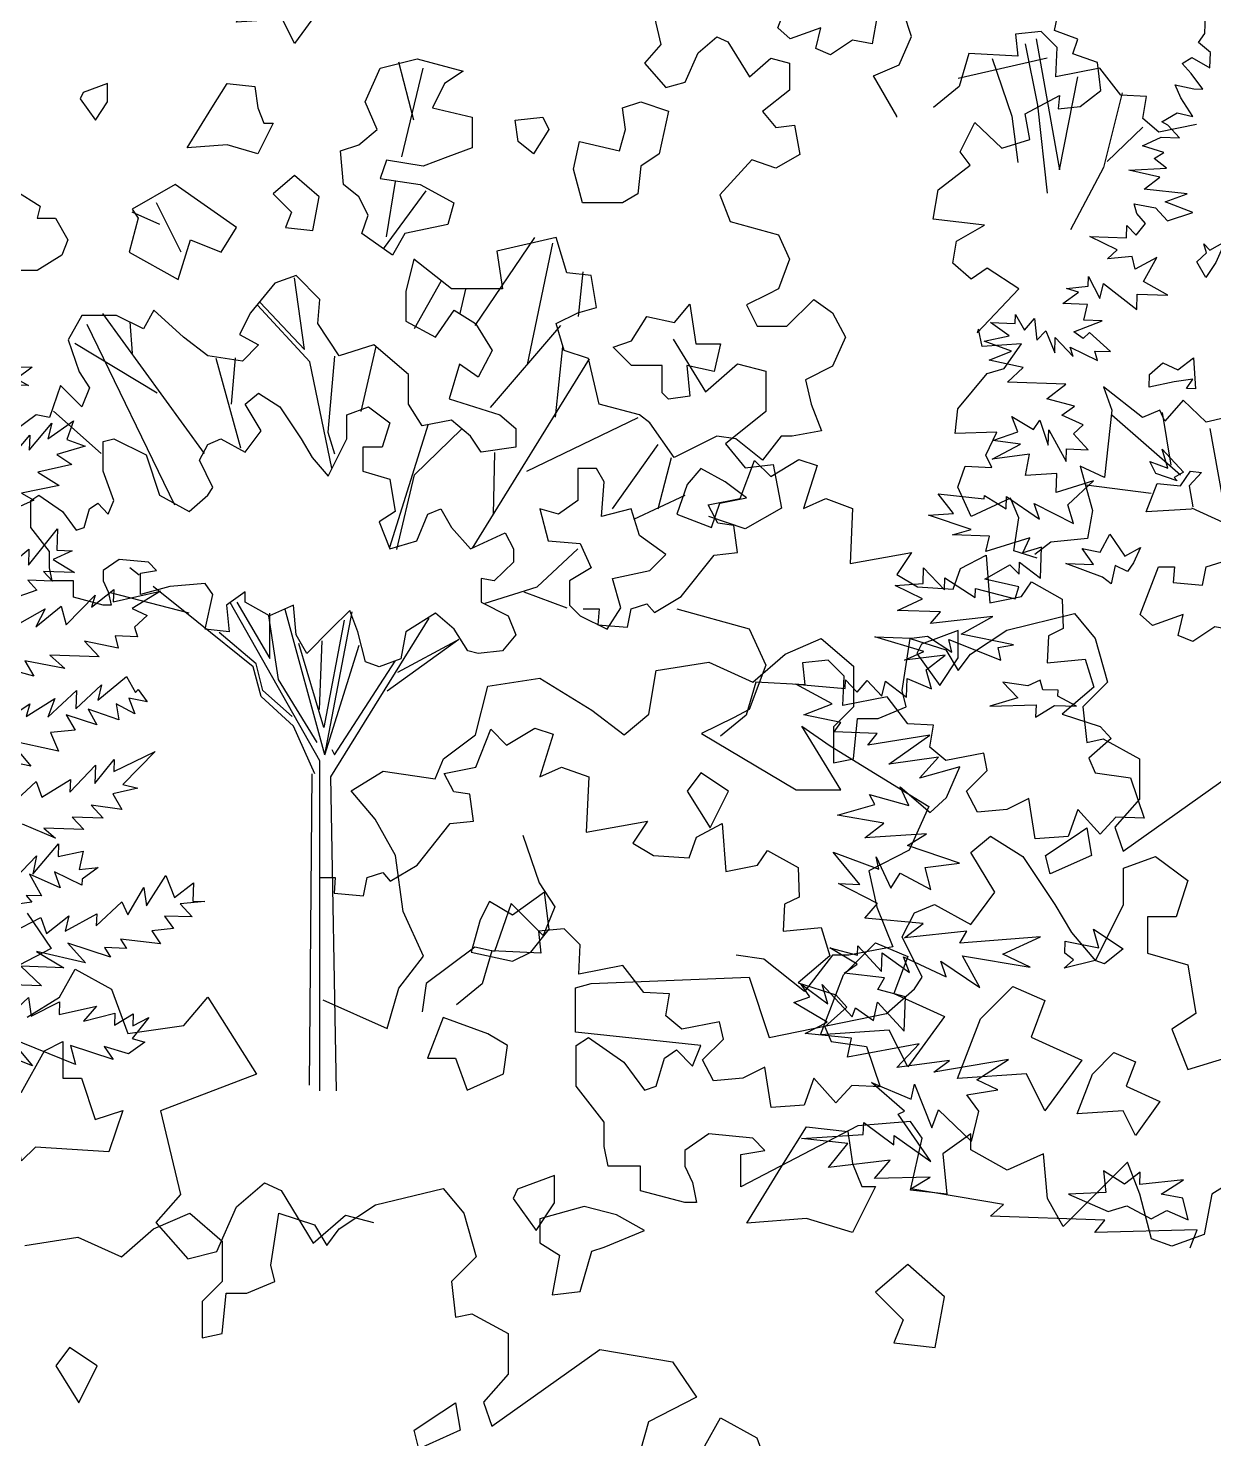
# Model space of a CAD drawing. Header units: inches. Extents: x -11 to 128, y 7 to 56.
# Drawn here: x 18.462 to 18.921, y 23.276 to 23.821 of the extents above; entities that cross this region are included whole.
import ezdxf

# ---------------------------------------------------------------- set-up
doc = ezdxf.new("R2010")
doc.units = ezdxf.units.IN
doc.header["$MEASUREMENT"] = 0
doc.layers.add('CAY', color=94, linetype='Continuous')
doc.layers.add('CAY-3', color=61, linetype='Continuous')
picture_1 = doc.add_image_def('image1.jpg', size_in_pixel=(1680, 1093))

# ---------------------------------------------------------------- blocks, each defined once
blk = doc.blocks.new('A$C76451831')
at = {"layer": 'CAY'}
for p, q in [((3764, 1772.8), (3822.4, 1787)), ((3822.4, 1787), (3840.1, 1765.7)), ((3573, 1752.2), (3604.2, 1765.7)), ((3604.2, 1765.7), (3631.9, 1741.6)), ((3673.8, 1720.9), (3680.9, 1765.7)), ((3680.9, 1765.7), (3711.5, 1755.7)), ((3732.8, 1752.2), (3764, 1772.8)), ((3840.1, 1765.7), (3850.7, 1728)), ((3545.3, 1728), (3573, 1752.2)), ((3711.5, 1755.7), (3722.2, 1738)), ((3722.2, 1738), (3732.8, 1752.2)), ((3455.6, 1700.3), (3462.1, 1738)), ((3462.1, 1738), (3507.5, 1745.1)), ((3507.5, 1745.1), (3545.3, 1728)), ((3631.9, 1741.6), (3631.9, 1706.7)), ((3317.1, 1724.4), (3361.9, 1731.5)), ((3361.9, 1731.5), (3406.7, 1703.8)), ((3850.7, 1728), (3829.5, 1706.7)), ((3306.5, 1682.6), (3317.1, 1724.4)), ((3677.3, 1706.7), (3673.8, 1720.9)), ((3406.7, 1703.8), (3434.4, 1682.6)), ((3631.9, 1706.7), (3614.8, 1689.6)), ((3653.2, 1696.7), (3677.3, 1706.7)), ((3829.5, 1706.7), (3833, 1676.1)), ((3434.4, 1682.6), (3455.6, 1700.3)), ((3614.8, 1689.6), (3614.8, 1658.4)), ((3631.9, 1661.9), (3635.5, 1696.7)), ((3635.5, 1696.7), (3653.2, 1696.7)), ((3278.8, 1661.9), (3306.5, 1682.6)), ((3833, 1676.1), (3847.2, 1679)), ((3847.2, 1679), (3878.4, 1661.9)), ((3271.7, 1644.8), (3278.8, 1661.9)), ((3614.8, 1658.4), (3631.9, 1661.9)), ((3878.4, 1661.9), (3878.4, 1627.1)), ((3199.2, 1634.2), (3226.9, 1651.3)), ((3226.9, 1651.3), (3271.7, 1644.8)), ((3864.3, 1582.3), (3957.4, 1648.4)), ((3219.8, 1610), (3199.2, 1634.2)), ((3878.4, 1627.1), (3857.2, 1602.9)), ((3237.5, 1578.7), (3219.8, 1610)), ((3857.2, 1602.9), (3864.3, 1582.3)), ((3244, 1530.4), (3237.5, 1578.7)), ((2920.1, 1529), (2940.8, 1498.4)), ((3261.7, 1492), (3244, 1530.4)), ((2940.8, 1498.4), (2899.5, 1477.1)), ((3240.4, 1464.3), (3261.7, 1492)), ((2947.9, 1456.5), (2961.4, 1480.7)), ((2961.4, 1480.7), (2992.7, 1463.6)), ((2992.7, 1463.6), (3006.8, 1425.2)), ((3230.4, 1429.5), (3240.4, 1464.3)), ((2920.1, 1439.4), (2947.9, 1456.5)), ((3055.2, 1432.3), (3075.8, 1456.5)), ((3075.8, 1456.5), (3117.7, 1390.4)), ((3175, 1454.3), (3230.4, 1429.5)), ((3006.8, 1425.2), (3055.2, 1432.3)), ((3117.7, 1390.4), (3035.1, 1358.6)), ((3035.1, 1358.6), (3052.2, 1286.6)), ((3052.2, 1286.6), (3031, 1262.4)), ((4929.6, 1084.7), (4941, 1036.7)), ((5409.5, 1046.3), (5410, 1062.2)), ((5268.6, 1047.8), (5246.4, 1045.7)), ((5246.4, 1045.7), (5248.5, 1026.7)), ((5282.3, 1034.1), (5268.6, 1047.8)), ((5404.2, 1038.3), (5409.5, 1046.3)), ((4941, 1036.7), (4926.8, 1020.6)), ((4973.2, 1029.6), (4989.3, 1043.4)), ((4989.3, 1043.4), (4998.7, 1039.1)), ((4998.7, 1039.1), (5017.2, 1008.8)), ((5281.2, 1008.8), (5282.3, 1034.1)), ((5414.3, 1029.8), (5404.2, 1038.3)), ((4728.3, 971.5), (4715.1, 1021.6)), ((4961.8, 1004.1), (4973.2, 1029.6)), ((5017.2, 1008.8), (5035.7, 1024.9)), ((5035.7, 1024.9), (5051.8, 1020.6)), ((5273.8, 1025), (5197.2, 1007.3)), ((5206.3, 1028.8), (5197.9, 1000.4)), ((5248.5, 1026.7), (5206.3, 1028.8)), ((5390, 1020.2), (5398.3, 1025.4)), ((5398.3, 1025.4), (5413.9, 1016.7)), ((5413.9, 1016.7), (5414.3, 1029.8)), ((4717.8, 939.8), (4736.3, 1016.3)), ((4926.8, 1020.6), (4945.3, 999.7)), ((5051.8, 1020.6), (5051.8, 997.4)), ((5319.2, 1016.2), (5281.2, 1008.8)), ((5337.1, 993), (5319.2, 1016.2)), ((5397.8, 1011.8), (5390, 1020.2)), ((5407.8, 998.3), (5397.8, 1011.8)), ((4945.3, 999.7), (4961.8, 1004.1)), ((5051.8, 997.4), (5028.6, 978.9)), ((5197.9, 1000.4), (5175.7, 982.4)), ((5389, 990.8), (5383.9, 1001.9)), ((5383.9, 1001.9), (5400.1, 998.6)), ((5400.1, 998.6), (5407.8, 998.3)), ((5359.3, 991.9), (5337.1, 993)), ((5356.1, 972.9), (5359.3, 991.9)), ((5399.3, 974.6), (5389, 990.8)), ((5028.6, 978.9), (5040, 965.1)), ((5369.8, 961.3), (5356.1, 972.9)), ((5372.4, 970.1), (5385.8, 977.8)), ((5385.8, 977.8), (5399.3, 974.6)), ((5040, 965.1), (5056.1, 967.1)), ((5056.1, 967.1), (5060.8, 941.9)), ((5402.5, 967.7), (5369.8, 961.3)), ((5377.7, 967.2), (5372.4, 970.1)), ((5387.7, 956.4), (5377.7, 967.2)), ((5355.8, 949.4), (5371.9, 957)), ((5374.2, 943.7), (5355.8, 949.4)), ((5371.9, 957), (5387.7, 956.4)), ((5019.2, 937.2), (4991.7, 907.3)), ((5040, 930.1), (5019.2, 937.2)), ((5060.8, 941.9), (5040, 930.1)), ((5365.8, 938.6), (5374.2, 943.7)), ((5376.4, 930.1), (5365.8, 938.6)), ((5344.2, 928.5), (5376.4, 930.1)), ((5370.7, 922.5), (5344.2, 928.5)), ((4704.6, 871.1), (4712.5, 918.7)), ((5357.2, 912.1), (5370.7, 922.5)), ((5394.2, 908.1), (5357.2, 912.1)), ((4527.8, 857.9), (4506.6, 900.2)), ((4701.9, 860.6), (4738.9, 910.7)), ((4991.7, 907.3), (5000.7, 884.1)), ((5351, 891), (5348.6, 899.3)), ((5348.6, 899.3), (5367.1, 895.9)), ((5375.4, 901.1), (5394.2, 908.1)), ((5399.1, 892.1), (5375.4, 901.1)), ((4509.3, 881.7), (4485.5, 892.2)), ((5358.4, 882.6), (5351, 891)), ((5367.1, 895.9), (5377.5, 884.7)), ((5377.5, 884.7), (5399.1, 892.1)), ((5000.7, 884.1), (5042.4, 872.7)), ((5342.1, 870.1), (5342.5, 880.9)), ((5342.5, 880.9), (5350.4, 872.5)), ((5350.4, 872.5), (5358.4, 882.6)), ((4781, 794.5), (4832.5, 870.4)), ((4850.9, 870.4), (4799.8, 858.6)), ((4826.2, 761), (4847.8, 865.6)), ((4860, 840.1), (4850.9, 870.4)), ((5042.4, 872.7), (5051.8, 851.9)), ((5310.5, 871.2), (5342.1, 870.1)), ((5334.1, 859.9), (5310.5, 871.2)), ((4728.3, 851.9), (4721.2, 824)), ((4760.5, 826.3), (4728.3, 851.9)), ((4799.8, 858.6), (4804.6, 826.3)), ((5051.8, 851.9), (5042.4, 826.3)), ((5325.6, 852), (5334.1, 859.9)), ((5347, 854), (5325.6, 852)), ((5349.4, 843.1), (5347, 854)), ((5368.3, 853.3), (5349.4, 843.1)), ((5356.7, 832.4), (5368.3, 853.3)), ((4880.8, 837.7), (4860, 840.1)), ((4870.1, 802.5), (4874.1, 840.9)), ((4608.4, 831), (4587.6, 805.5)), ((4626.9, 837.7), (4608.4, 831)), ((4634, 774), (4625.3, 835.7)), ((4647.3, 816.9), (4626.9, 837.7)), ((4728.6, 791.9), (4751.7, 832.8)), ((4804.6, 826.3), (4760.5, 826.3)), ((4885.5, 810.2), (4880.8, 837.7)), ((5042.4, 826.3), (5033.3, 821.6)), ((5290.3, 826.5), (5309, 828.6)), ((5300.6, 823.4), (5290.3, 826.5)), ((5309, 828.6), (5309.3, 836.7)), ((5309.3, 836.7), (5319, 817.8)), ((5319, 817.8), (5322.2, 830.9)), ((5322.2, 830.9), (5350.9, 808.5)), ((5377.6, 820.8), (5356.7, 832.4)), ((4595.8, 814.5), (4634, 774)), ((4645.4, 796.4), (4647.3, 816.9)), ((4721.2, 824), (4721.2, 798.4)), ((4768, 805.1), (4772.9, 825.9)), ((5033.3, 821.6), (5014.8, 812.5)), ((5049.4, 794.1), (5072.6, 816.9)), ((5072.6, 816.9), (5088.7, 805.5)), ((5287.1, 813.5), (5300.6, 823.4)), ((5350.9, 808.5), (5351.3, 821.7)), ((5351.3, 821.7), (5377.6, 820.8)), ((4442.1, 803.1), (4430.3, 782.3)), ((4472, 803.1), (4442.1, 803.1)), ((4547.7, 684.5), (4460.2, 805.1)), ((4495.2, 791.7), (4472, 803.1)), ((4504.2, 807.8), (4495.2, 791.7)), ((4529.8, 784.6), (4504.2, 807.8)), ((4587.6, 805.5), (4578.1, 787)), ((4638.7, 763.4), (4593.5, 812.2)), ((4746.8, 784.6), (4762.9, 807.8)), ((4762.9, 807.8), (4781.4, 796.4)), ((4850.9, 796.4), (4869.4, 805.5)), ((4869.4, 805.5), (4885.5, 810.2)), ((5014.8, 812.5), (5023.9, 794.1)), ((5088.7, 805.5), (5100.1, 784.6)), ((5246.2, 796.3), (5246.5, 804)), ((5246.5, 804), (5254.2, 790.6)), ((5308.4, 812.7), (5287.1, 813.5)), ((5305.2, 799.3), (5308.4, 812.7)), ((4522.3, 639.8), (4446.8, 795.6)), ((4485.8, 770.9), (4483.8, 797.9)), ((4663.8, 768.5), (4645.4, 796.4)), ((4721.2, 798.4), (4746.8, 784.6)), ((4781.4, 796.4), (4795.5, 773.2)), ((4794.3, 724.1), (4854.9, 794.5)), ((4857.6, 773.2), (4850.9, 796.4)), ((5023.9, 794.1), (5049.4, 794.1)), ((5240.9, 785.6), (5224.9, 797.1)), ((5224.9, 797.1), (5246.2, 796.3)), ((5254.2, 790.6), (5262.7, 800.7)), ((5262.7, 800.7), (5264.7, 782.1)), ((5264.7, 782.1), (5272.7, 790)), ((5272.7, 790), (5280.2, 771.1)), ((5296.7, 789.1), (5321.1, 798.7)), ((5321.1, 798.7), (5305.2, 799.3)), ((4430.3, 782.3), (4439.8, 754.7)), ((4507, 736.3), (4436.2, 779.1)), ((4550.6, 768.5), (4529.8, 784.6)), ((4578.1, 787), (4594.3, 777.9)), ((4594.3, 777.9), (4580.5, 763.8)), ((4693.7, 777.9), (4663.8, 768.5)), ((4723.6, 752.4), (4693.7, 777.9)), ((4951.7, 782.9), (4979.4, 737.5)), ((5100.1, 784.6), (5088.7, 759.5)), ((5219.4, 781), (5240.9, 785.6)), ((5243.1, 772.4), (5219.4, 781)), ((5280.2, 771.1), (5280.7, 784.3)), ((5280.7, 784.3), (5296, 767.8)), ((5304.7, 783.4), (5296.7, 789.1)), ((5310.3, 788.7), (5304.7, 783.4)), ((5328.3, 772.2), (5310.3, 788.7)), ((4580.5, 763.8), (4550.6, 768.5)), ((4579.1, 689), (4557.9, 766.3)), ((4571.1, 726.8), (4574.5, 766.9)), ((4659.9, 768.1), (4654, 702.8)), ((4682.7, 720.5), (4695.7, 776.4)), ((4778.7, 602.9), (4879.6, 765.8)), ((4795.5, 773.2), (4783.7, 750)), ((4850.1, 715.8), (4856.4, 776.4)), ((4878.5, 766.1), (4857.6, 773.2)), ((4887.9, 726.8), (4878.5, 766.1)), ((5223.8, 764.9), (5243.1, 772.4)), ((5296, 767.8), (5293.5, 776.1)), ((5293.5, 776.1), (5317.1, 764.4)), ((5314.7, 772.6), (5328.3, 772.2)), ((5317.1, 764.4), (5314.7, 772.6)), ((4439.8, 754.7), (4448.8, 741)), ((4657.5, 671.8), (4638.7, 763.4)), ((4767.6, 761.4), (4758.6, 731.5)), ((4783.7, 750), (4767.6, 761.4)), ((4979.4, 737.5), (5007.1, 761.7)), ((5007.1, 761.7), (5031.3, 755.2)), ((5031.3, 755.2), (5031.3, 720.4)), ((5088.7, 759.5), (5065.6, 747.7)), ((5253, 758.5), (5223.8, 764.9)), ((5239.5, 745.8), (5253, 758.5)), ((4423.7, 742.9), (4414.2, 715.4)), ((4430.3, 736.3), (4423.7, 742.9)), ((4723.6, 726.8), (4723.6, 752.4)), ((5065.6, 747.7), (5070.3, 726.8)), ((5289.7, 744), (5239.5, 745.8)), ((5273.4, 731.5), (5289.7, 744)), ((4442.1, 724.5), (4430.3, 736.3)), ((4448.8, 741), (4442.1, 724.5)), ((4758.6, 731.5), (4802.2, 717.8)), ((5297.2, 725.2), (5273.4, 731.5)), ((4402.8, 717.8), (4374.9, 696.9)), ((4414.2, 715.4), (4402.8, 717.8)), ((4458.8, 684.4), (4417.8, 720.8)), ((4735.4, 708.3), (4723.6, 726.8)), ((4802.2, 717.8), (4816, 706)), ((4922.5, 717.8), (4887.9, 726.8)), ((4931.5, 710.7), (4922.5, 717.8)), ((5031.3, 720.4), (4996.5, 692.7)), ((5070.3, 726.8), (5079.3, 704)), ((5286.5, 717.4), (5297.2, 725.2)), ((5304.8, 709.1), (5286.5, 717.4)), ((4707.6, 603.7), (4740.9, 709.9)), ((4728.7, 665.9), (4769.2, 705.2)), ((4760.5, 713.1), (4735.4, 708.3)), ((4777, 699.3), (4760.5, 713.1)), ((4816, 706), (4816, 689.9)), ((4825.4, 669), (4921.3, 715.4)), ((4952.3, 680.8), (4931.5, 710.7)), ((5248.4, 702.9), (5243.4, 716.2)), ((5243.4, 716.2), (5262.1, 705.1)), ((5262.1, 705.1), (5267.3, 713.1)), ((5267.3, 713.1), (5274.7, 691.5)), ((5296.4, 701.2), (5304.8, 709.1)), ((4654, 702.8), (4659.9, 684)), ((4786.1, 685.5), (4777, 699.3)), ((4989.3, 699.3), (4952.3, 680.8)), ((5005.4, 696.9), (4989.3, 699.3)), ((4996.5, 692.7), (5013.6, 672)), ((5028.6, 678.5), (5005.4, 696.9)), ((5044.7, 699.3), (5028.6, 678.5)), ((5054.2, 699.3), (5044.7, 699.3)), ((5079.3, 704), (5054.2, 699.3)), ((5226.8, 695.5), (5248.4, 702.9)), ((5250.7, 692.4), (5226.8, 695.5)), ((5274.7, 691.5), (5275.2, 704.7)), ((5275.2, 704.7), (5290.1, 677.4)), ((5309, 687.6), (5296.4, 701.2)), ((4816, 689.9), (4786.1, 685.5)), ((4796.7, 631.7), (4797.9, 685.1)), ((4899.3, 636.8), (4938.6, 692.2)), ((4938.6, 636.8), (4950, 680.8)), ((5226.3, 679.6), (5250.7, 692.4)), ((5258.6, 683.9), (5226.3, 679.6)), ((5255.2, 665.5), (5258.6, 683.9)), ((5290.1, 677.4), (5290.5, 688.3)), ((5290.5, 688.3), (5309, 687.6)), ((5013.6, 672), (5037.8, 675)), ((5037.8, 675), (5044.9, 637.2)), ((4713.4, 601.8), (4728.7, 665.9)), ((5282, 667.2), (5255.2, 665.5)), ((5281.5, 650.9), (5282, 667.2)), ((5313.5, 660.7), (5281.5, 650.9)), ((5291.5, 640.2), (5313.5, 660.7)), ((4917.8, 627.7), (4961.8, 648.6)), ((5179.9, 649.5), (5219.6, 645.4)), ((5192.9, 632.7), (5179.9, 649.5)), ((5219.6, 645.4), (5219.7, 648.1)), ((5219.7, 648.1), (5238.4, 636.6)), ((5238.4, 636.6), (5238.7, 647.4)), ((5238.7, 647.4), (5267.1, 627.9)), ((5044.9, 637.2), (5013.6, 619.5)), ((5171.6, 631.2), (5192.9, 632.7)), ((5262.5, 641.2), (5296.4, 624.1)), ((5267.1, 627.9), (5262.5, 641.2)), ((5296.4, 624.1), (5291.5, 640.2)), ((5013.6, 619.5), (4982.4, 630.1)), ((5208.3, 619), (5171.6, 631.2)), ((5192.3, 614.2), (5208.3, 619)), ((5224, 613.1), (5192.3, 614.2)), ((5220.8, 600), (5224, 613.1)), ((5258.8, 611.8), (5220.8, 600)), ((5252.9, 598.9), (5258.8, 611.8)), ((4834.4, 569.5), (4869.4, 602.2)), ((5268.9, 603.8), (5252.9, 598.9)), ((5268, 577.1), (5268.9, 603.8)), ((4491.5, 579.5), (4483.4, 586)), ((5166.8, 572.4), (5167.3, 586)), ((5167.3, 586), (5185.2, 566.8)), ((5219.9, 576), (5241.7, 588.4)), ((5241.7, 588.4), (5249.5, 580.4)), ((5249.5, 580.4), (5249.9, 590.8)), ((5249.9, 590.8), (5268, 577.1)), ((5142.7, 570.6), (5166.8, 572.4)), ((5185.2, 566.8), (5185.5, 577.2)), ((5185.5, 577.2), (5211.7, 560.4)), ((5249.2, 569.6), (5219.9, 576)), ((4534.5, 546.7), (4466.9, 564.4)), ((4541.2, 539.6), (4503.7, 569.7)), ((4789.6, 555.4), (4834.4, 569.5)), ((4823, 565.2), (4860, 551.4)), ((5166.3, 559.3), (5142.7, 570.6)), ((5144.7, 549.2), (5166.3, 559.3)), ((5211.7, 560.4), (5212, 568.1)), ((5212, 568.1), (5246.1, 559.2)), ((5246.1, 559.2), (5249.2, 569.6)), ((4647.3, 419.7), (4569.9, 556)), ((4575.8, 556.2), (4604.1, 507.8)), ((4651.6, 424.8), (4617.3, 549.9)), ((4651.6, 424.8), (4675, 548.1)), ((5181.8, 547.9), (5144.7, 549.2)), ((5173.3, 537.8), (5181.8, 547.9)), ((4589.9, 500.7), (4541.2, 539.6)), ((4602.9, 544.4), (4611.2, 489.7)), ((4604.1, 507.8), (4604.1, 546.7)), ((4668.2, 540.8), (4650.5, 448.4)), ((4656.8, 405.9), (4741.3, 542.4)), ((5227, 544), (5173.3, 537.8)), ((5199.7, 528.7), (5227, 544)), ((4592.3, 503.1), (4560.4, 530.2)), ((4646.9, 463.7), (4649.3, 523.1)), ((4705.1, 479.9), (4766.8, 524.3)), ((4714.5, 496), (4764.5, 523.1)), ((5125.3, 526.3), (5157, 525.2)), ((5167.5, 513.9), (5125.3, 526.3)), ((5157, 525.2), (5170.6, 527)), ((5170.6, 527), (5191.5, 513.1)), ((5189.1, 524.1), (5233.8, 506.2)), ((5191.5, 513.1), (5189.1, 524.1)), ((5244.7, 519.4), (5199.7, 528.7)), ((4650.5, 448.4), (4629.2, 520.8)), ((4651.6, 424.8), (4681.2, 519.2)), ((5150.9, 506.4), (5167.5, 513.9)), ((5185.9, 510.6), (5150.9, 506.4)), ((5169.6, 498), (5185.9, 510.6)), ((5231.5, 517.1), (5244.7, 519.4)), ((5233.8, 506.2), (5231.5, 517.1)), ((4596.6, 475.1), (4589.9, 500.7)), ((4598.2, 480.3), (4592.3, 503.1)), ((4659.9, 424.8), (4712.2, 505.4)), ((4611.2, 489.7), (4644.6, 435.4)), ((5099.7, 481.8), (5100, 489.5)), ((5100, 489.5), (5110.1, 478.8)), ((5110.1, 478.8), (5118.6, 488.9)), ((5118.6, 488.9), (5131.2, 475.3)), ((5131.2, 475.3), (5134.4, 488.3)), ((5134.4, 488.3), (5152.5, 474.6)), ((5152.5, 474.6), (5153.1, 490.4)), ((5153.1, 490.4), (5174, 481.5)), ((5174, 481.5), (5169.6, 498)), ((4624.5, 449.6), (4596.6, 475.1)), ((4623.3, 457.8), (4598.2, 480.3)), ((5057.3, 485.6), (5099.7, 481.8)), ((5088.4, 468.6), (5057.3, 485.6)), ((5064.1, 459.1), (5088.4, 468.6)), ((5062.5, 449.6), (5086.7, 432.5)), ((5096, 452.5), (5064.1, 459.1)), ((5090.3, 444.6), (5096, 452.5)), ((4643, 408.3), (4624.5, 449.6)), ((5127.4, 443.3), (5090.3, 444.6)), ((5119.3, 433.1), (5127.4, 443.3)), ((5172.7, 441.7), (5119.3, 433.1)), ((5137.3, 416.6), (5172.7, 441.7)), ((4657.5, 429.5), (4659.9, 424.8)), ((4647.3, 135.4), (4647.3, 419.7)), ((5180.2, 422.8), (5137.3, 416.6)), ((5163.7, 404.8), (5180.2, 422.8)), ((5198.4, 414.5), (5163.7, 404.8)), ((5187.1, 388.1), (5198.4, 414.5)), ((4638.3, 140.1), (4640.6, 408.3)), ((4661.5, 135.4), (4656.8, 405.9)), ((5120.6, 390.5), (5154.7, 381.1)), ((5125.3, 382.1), (5120.6, 390.5)), ((5154.7, 381.1), (5147.1, 397.2)), ((5147.1, 397.2), (5173, 375)), ((5093.2, 372.8), (5125.3, 382.1)), ((5171.9, 380.3), (5154.8, 342.6)), ((5173, 375), (5187.1, 388.1)), ((5132.9, 366), (5093.2, 372.8)), ((5116.6, 353.4), (5132.9, 366)), ((5169.7, 356.6), (5116.6, 353.4)), ((5153.5, 346.7), (5169.7, 356.6)), ((5112.4, 313.2), (5089.4, 340.8)), ((5089.4, 340.8), (5128.7, 326.2)), ((5154.8, 342.6), (5120.1, 324.9)), ((5198.3, 331.5), (5153.5, 346.7)), ((5126.4, 336.8), (5139.1, 310)), ((5128.7, 326.2), (5126.4, 336.8)), ((5168.7, 327.6), (5198.3, 331.5)), ((5120.1, 324.9), (5127.1, 293.6)), ((5139.1, 310), (5147.2, 322.9)), ((5147.2, 322.9), (5173.5, 308.8)), ((5173.5, 308.8), (5168.7, 327.6)), ((5093.9, 313.9), (5112.4, 313.2)), ((5127.7, 296.8), (5093.9, 313.9)), ((5116.8, 284), (5127.7, 296.8)), ((5127.1, 293.6), (5140.7, 259.4)), ((5167, 279.6), (5116.8, 284)), ((5150.7, 267), (5167, 279.6)), ((5204.4, 272.8), (5150.7, 267)), ((5198.6, 262.6), (5204.4, 272.8)), ((5268.1, 267.9), (5198.6, 262.6)), ((5235.4, 253.2), (5268.1, 267.9)), ((5110, 244.4), (5086.5, 258.4)), ((5086.5, 258.4), (5110.3, 252.1)), ((5140.7, 259.4), (5103, 252.3)), ((5110.3, 252.1), (5110.6, 260.2)), ((5110.6, 260.2), (5131.1, 238.2)), ((5029.8, 248.8), (5005.7, 252.3)), ((5064.6, 221), (5029.8, 248.8)), ((5088.8, 252.3), (5064.6, 221)), ((5103, 252.3), (5088.8, 252.3)), ((5098.9, 236.6), (5110, 244.4)), ((5131.1, 238.2), (5131.7, 254.1)), ((5131.7, 254.1), (5155.1, 237.4)), ((5155.1, 237.4), (5150.1, 250.7)), ((5150.1, 250.7), (5186.7, 233.6)), ((5186.7, 233.6), (5182.2, 246.9)), ((5182.2, 246.9), (5215.8, 224.4)), ((5200.9, 251.6), (5259, 241.9)), ((5215.8, 224.4), (5200.9, 251.6)), ((5259, 241.9), (5235.4, 253.2)), ((5133.6, 232.7), (5098.9, 236.6)), ((5127.8, 222.5), (5133.6, 232.7)), ((5069.2, 216.4), (5061.4, 227.5)), ((5061.4, 227.5), (5084.8, 210.4)), ((5080, 226.9), (5105.7, 199.2)), ((5084.8, 210.4), (5080, 226.9)), ((5151.6, 216.2), (5127.8, 222.5)), ((5055.4, 211.4), (5069.2, 216.4)), ((5084.3, 194.5), (5055.4, 211.4)), ((5105.7, 199.2), (5108.7, 206.8)), ((5108.7, 206.8), (5124.2, 195.8)), ((5124.2, 195.8), (5127.5, 211.6)), ((5127.5, 211.6), (5150.6, 186.8)), ((5150.6, 186.8), (5151.6, 216.2)), ((5065.3, 184.8), (5084.3, 194.5)), ((5105.1, 180.6), (5065.3, 184.8)), ((5101.8, 164.4), (5105.1, 180.6)), ((5163.4, 175.9), (5101.8, 164.4)), ((5144.1, 155.3), (5163.4, 175.9)), ((5189.6, 161.4), (5144.1, 155.3)), ((5240.4, 162.3), (5176.1, 151.4)), ((5176.1, 151.4), (5189.6, 161.4)), ((5213, 144.7), (5240.4, 162.3)), ((5150.9, 117.8), (5122.3, 142.4)), ((5122.3, 142.4), (5156.7, 128.1)), ((5156.7, 128.1), (5159.4, 141.1)), ((5159.4, 141.1), (5174.4, 103.4)), ((5204.4, 131.8), (5231.3, 136.3)), ((5231.3, 136.3), (5213, 144.7)), ((5214.8, 117.9), (5204.4, 131.8)), ((5145.4, 115.3), (5150.9, 117.8)), ((5173.4, 74.4), (5145.4, 115.3)), ((5174.4, 103.4), (5180, 119.1)), ((5180, 119.1), (5208.5, 91.8)), ((5208.5, 91.8), (5214.8, 117.9)), ((5062.2, 94.2), (5115.3, 97.8)), ((5115.3, 97.8), (5115.7, 108.2)), ((5115.7, 108.2), (5141.7, 88.7)), ((5101.9, 90.1), (5062.2, 94.2)), ((5085.3, 69.4), (5101.9, 90.1)), ((5141.7, 88.7), (5142, 96.8)), ((5142, 96.8), (5173.4, 74.4)), ((5138.6, 75.7), (5085.3, 69.4)), ((5124.9, 59.8), (5138.6, 75.7)), ((5172.9, 60.9), (5124.9, 59.8)), ((5156.3, 51), (5172.9, 60.9)), ((5236, 37.4), (5156.3, 51)), ((5224.8, 27.3), (5236, 37.4)), ((5323.5, 23.9), (5224.8, 27.3)), ((5314.9, 13.3), (5323.5, 23.9)), ((5402.9, 15.7), (5314.9, 13.3)), ((5396.9, 0), (5402.9, 15.7))]:
    blk.add_line(p, q, dxfattribs=at)
for points in [[(3524.3, 1634.1), (3500.5, 1649.9), (3488.6, 1634.1), (3508.4, 1602.4)], [(3821.2, 1594.5), (3833.1, 1602.4), (3837, 1578.6), (3801.4, 1562.8), (3797.4, 1578.6)], [(3369.9, 1515.3), (3365.9, 1547), (3338.2, 1527.2), (3318.4, 1539), (3310.5, 1523.2), (3302.6, 1495.5), (3338.2, 1487.6), (3354, 1495.5)], [(3623.3, 1475.7), (3651, 1503.4), (3678.7, 1491.5), (3666.8, 1459.8), (3710.3, 1440), (3678.7, 1396.5), (3662.8, 1428.1), (3603.5, 1424.2)], [(2935.2, 1410.5), (2951, 1418.5), (2951, 1386.8), (2966.9, 1386.8), (2978.8, 1351.1), (3002.5, 1359.1), (2990.6, 1323.4), (2927.3, 1327.4), (2915.4, 1315.5), (2903.5, 1374.9), (2915.4, 1374.9)], [(3837.8, 1390.3), (3856.3, 1408.8), (3874.8, 1400.9), (3866.9, 1379.8), (3895.9, 1366.6), (3874.8, 1337.5), (3864.2, 1358.6), (3824.6, 1356)], [(3571.8, 1313.3), (3591.6, 1345), (3627.2, 1341), (3631.2, 1313.3), (3639.1, 1293.5), (3651, 1293.5), (3631.2, 1253.9), (3591.6, 1265.8), (3540.1, 1261.8)], [(3342.6, 1291.2), (3338.7, 1283.3), (3358.5, 1255.6), (3374.3, 1279.3), (3374.3, 1303.1)], [(3702.4, 1154.9), (3710.3, 1198.4), (3678.7, 1226.2), (3651, 1202.4), (3674.7, 1178.6), (3666.8, 1158.8)], [(4588.5, 1090.3), (4606.9, 1108.8), (4625.4, 1100.8), (4617.5, 1079.7), (4646.5, 1066.5), (4625.4, 1037.5), (4614.9, 1058.6), (4575.3, 1055.9)], [(4709.9, 855.3), (4683.5, 873.8), (4688.8, 889.6), (4680.8, 905.5), (4667.6, 916), (4665, 945.1), (4680.8, 950.3), (4696.7, 963.5), (4686.1, 987.3), (4699.3, 1016.3), (4731, 1024.3), (4770.6, 1013.7), (4754.7, 1003.1), (4744.2, 982), (4778.5, 974.1), (4778.5, 947.7), (4757.4, 939.8), (4736.3, 931.9), (4704.6, 937.1), (4699.3, 921.3), (4733.6, 916), (4762.7, 900.2), (4757.4, 881.7), (4720.4, 873.8)], [(4443.3, 995.2), (4440.7, 989.9), (4453.9, 971.5), (4464.4, 987.3), (4464.4, 1003.1)], [(4554.1, 982), (4567.3, 1003.1), (4591.1, 1000.5), (4593.7, 982), (4599, 968.8), (4606.9, 968.8), (4593.7, 942.4), (4567.3, 950.3), (4533, 947.7)], [(4865.6, 929.2), (4870.9, 953), (4905.2, 945.1), (4910.4, 963.5), (4907.8, 982), (4923.6, 987.3), (4947.4, 979.4), (4939.5, 942.4), (4923.6, 931.9), (4921, 908.1), (4907.8, 900.2), (4873.5, 900.2)], [(4818.1, 953), (4815.4, 971.5), (4839.2, 974.1), (4844.5, 963.5), (4831.3, 942.4)], [(4641.2, 876.4), (4646.5, 905.5), (4625.4, 923.9), (4606.9, 908.1), (4622.8, 892.2), (4617.5, 879)], [(4562.1, 857.9), (4575.3, 879), (4522.5, 916), (4485.5, 894.9), (4490.8, 887), (4482.9, 857.9), (4525.1, 834.2), (4535.7, 868.5)], [(4403.7, 887), (4419.5, 887), (4430.1, 868.5), (4424.8, 855.3), (4403.7, 842.1), (4372, 842.1), (4358.8, 857.9), (4356.2, 876.4), (4377.3, 876.4), (4380, 892.2), (4385.2, 910.7), (4406.4, 897.5)], [(5402.6, 849.4), (5411, 857.2), (5408.6, 865), (5413.8, 859.4), (5427.2, 867.1), (5418.9, 848.8), (5410.3, 835.9)], [(4915.7, 781.4), (4928.9, 802.5), (4952.7, 797.2), (4965.9, 813), (4971.2, 778.7), (4992.3, 778.7), (4987, 755), (4963.2, 760.2), (4965.9, 733.8), (4947.4, 731.2), (4942.1, 736.5), (4942.1, 760.2), (4915.7, 760.2), (4899.9, 776.1)], [(5401.5, 740.1), (5393.8, 740.4), (5399.1, 748.4), (5383.1, 746.2), (5361.7, 741.5), (5362, 752.4), (5373.3, 762.4), (5386.2, 756.5), (5399.7, 766.9)], [(4499.5, 590.8), (4474.4, 593.1), (4460.6, 583.7), (4460.6, 574.6), (4464.9, 565.2), (4467.3, 553.8), (4460.6, 553.8), (4435.1, 560.5), (4435.1, 574.6), (4416.6, 574.6), (4414.2, 586), (4414.2, 599.8), (4398.1, 620.6), (4398.1, 643.8), (4405.2, 648.6), (4425.6, 634.4), (4437.4, 618.3), (4444.1, 620.6), (4448.8, 636.8), (4455.9, 641.5), (4464.9, 632), (4469.6, 643.8), (4460.6, 669), (4460.6, 694.6), (4469.6, 696.9), (4497.6, 683.2), (4509, 648.6), (4534.5, 634.4), (4550.6, 648.6), (4554.9, 655.2), (4543.5, 678.5), (4550.6, 692.2), (4562, 696.9), (4582.9, 685.5), (4596.6, 704), (4582.9, 726.8), (4594.3, 736.3), (4612.7, 724.5), (4631.2, 696.9), (4640.6, 680.8), (4654.4, 664.7), (4670.5, 696.9), (4670.5, 717.8), (4689, 724.5), (4707.5, 710.7), (4700.8, 689.9), (4684.3, 689.9), (4684.3, 669), (4707.5, 662.3), (4712.2, 634.4), (4698.4, 625.4), (4707.5, 602.2), (4730.7, 609.2), (4740.1, 632), (4751.5, 636.8), (4760.5, 620.6), (4777, 602.2), (4806.9, 615.9), (4814, 602.2), (4814, 590.8), (4797.5, 574.6), (4786.1, 576.6), (4786.1, 556.2), (4809.3, 544.4), (4816, 528.2), (4804.6, 514.5), (4783.7, 512.1), (4774.7, 514.5), (4762.9, 533), (4746.8, 546.7), (4721.2, 530.6), (4716.9, 507.4), (4698.4, 500.7), (4686.6, 505), (4679.9, 530.6), (4672.9, 549.1), (4656.8, 533), (4635.9, 512.1), (4626.9, 528.2), (4624.5, 553.8), (4603.7, 544.4), (4582.9, 556.2), (4582.9, 565.2), (4566.7, 553.8), (4569.1, 530.6), (4548.3, 533), (4554.9, 562.8), (4548.3, 572.3), (4518, 569.9), (4492.8, 562.8), (4492.8, 581.3), (4506.6, 583.7)], [(5385.6, 660.9), (5367.2, 667), (5362.2, 677.6), (5377.8, 671.6), (5372.9, 688.1), (5391.3, 668.4), (5383, 663.7)], [(4892.2, 660), (4885.5, 671.4), (4869.4, 671.4), (4869.4, 643.8), (4852.9, 632), (4836.8, 636.8), (4843.9, 609.2), (4871.4, 606.9), (4880.8, 586), (4862.3, 574.6), (4862.3, 553.8), (4871.4, 544.4), (4894.6, 533), (4906.4, 551.4), (4899.3, 576.6), (4931.5, 583.7), (4945.3, 597.4), (4922.5, 613.6), (4915.4, 636.8), (4889.8, 630.1)], [(4975.5, 671.4), (4963.7, 657.6), (4954.7, 632), (4984.6, 620.6), (4991.7, 641.5), (5014.8, 646.2), (4996.4, 660)], [(5321.5, 577.9), (5289.7, 589.5), (5313.7, 588.6), (5303.8, 602.6), (5319.5, 599.3), (5327.8, 614.9), (5340.7, 595.8), (5354.1, 603.5), (5348.2, 590.1), (5343, 582.6), (5332.3, 588), (5329, 572.2)], [(5270.1, 480.9), (5267.7, 489.1), (5257.1, 484.1), (5235.4, 487.5), (5248.5, 473.9), (5224.3, 466.6), (5264.2, 467.9), (5263.8, 457.1), (5280, 467.4), (5299.1, 466.7), (5283, 475.4), (5283.2, 480.4)], [(5288.9, 254), (5289.3, 264.4), (5318.1, 258.4), (5313.6, 274.5), (5339.3, 257.7), (5323, 244.7), (5315, 247.7), (5288.4, 240.9), (5296.4, 248.3)], [(5395.1, 24.1), (5390.7, 42.8), (5371.8, 46.2), (5391.3, 58.7), (5353.5, 54.6), (5353.9, 65.4), (5340.4, 55), (5322.2, 66.5), (5324.3, 47.9), (5292.1, 46.3), (5326.4, 31.5), (5342.5, 36.4), (5363.4, 25.2), (5376.8, 32.4)]]:
    blk.add_lwpolyline(points, close=True, dxfattribs=at)
for points in [[(530, 749.3), (509.9, 755.6), (514.2, 784.1), (506.8, 800.9), (473, 785.1), (461.4, 810.4), (467.7, 828.4), (490.9, 827.3), (485.7, 837.9), (495.2, 857.9), (459.3, 856.8), (461.4, 877.9), (486.7, 908.5), (501.5, 912.7), (516.3, 933.8), (482.5, 931.7), (479.3, 946.5), (478.3, 943.3), (514.2, 981.3), (486.7, 999.2), (473, 989.7), (457.2, 1003.4), (460.4, 1022.4), (484.6, 1036.1), (440.3, 1041.4), (444.5, 1066.7), (472, 1087.8), (463.5, 1099.4), (476.2, 1124.7), (499.4, 1102.6), (523.6, 1110), (519.4, 1132.1), (549, 1147.9), (547.9, 1136.3), (566.9, 1138.4), (584.8, 1152.1), (581.7, 1176.4), (560.6, 1183.8), (564.8, 1196.4), (544.7, 1203.8), (551.1, 1234.4)], [(4386.2, 759.1), (4399.3, 758.6), (4385.9, 748.7), (4396.1, 742.9), (4372.1, 743.7)], [(4377.9, 676.9), (4397.3, 700.2), (4396.8, 687.1), (4416.2, 710.4), (4413, 696.9), (4434.9, 712.5), (4429.3, 696.4), (4445, 690.8), (4420.7, 683.5), (4433.6, 674.9), (4404.3, 668.2), (4422.5, 656.7), (4390.1, 650.1), (4400.8, 644.3), (4373.6, 631.7)], [(4371.9, 581.4), (4396.6, 601.9), (4396.1, 588.3), (4421.2, 619.6), (4420.6, 601), (4433.7, 600.6), (4417.6, 593), (4435.8, 581.9), (4409.1, 582.8), (4416.9, 574.4), (4395.7, 575.2), (4403.5, 566.7), (4376.5, 557.2)], [(4388.9, 538.2), (4410.7, 550.6), (4402.4, 535), (4424.3, 552.8), (4428.8, 536.8), (4453.7, 562.3), (4450.6, 551.9), (4469.7, 567.1), (4469.3, 556.7), (4510, 565.7), (4485.4, 550.7), (4498.4, 544.8), (4487.6, 534.8), (4490, 526.5), (4471, 527.2), (4473.4, 516.7), (4444.6, 522.7), (4457.2, 509.1), (4414.7, 510.6), (4427.4, 499.2), (4393.2, 505.9), (4400.9, 492.5), (4369.1, 501.3)], [(4370, 450.9), (4397.4, 468.6), (4394.3, 457.8), (4418.8, 473.3), (4412.8, 457.1), (4437.7, 480.3), (4437.1, 464.5), (4459.1, 485), (4455.9, 472), (4480.7, 492.4), (4488.3, 478.5), (4490.7, 481.2), (4498.5, 470.5), (4482.7, 473.7), (4487.7, 460), (4471.7, 468.7), (4473.9, 455), (4447.5, 464.1), (4455.2, 450.7), (4428.8, 459.3), (4436.5, 445.9), (4415.1, 443.9), (4422.2, 427.8), (4380, 437), (4398.2, 415), (4366.3, 421.6)], [(4386.3, 386.4), (4402.7, 401.7), (4407.7, 388.4), (4432.3, 403.4), (4431.9, 392.6), (4454, 415.8), (4453.4, 400), (4470, 420.7), (4469.7, 410.3), (4505.2, 427.6), (4477.4, 399.1), (4490.4, 396), (4469, 391.3), (4476.7, 377.8), (4450.1, 381.5), (4460.6, 370.2), (4433.8, 371.2), (4443.9, 360.4), (4409.5, 361.6), (4419.6, 353.1), (4391, 365)], [(4378.3, 311.9), (4403.2, 337.8), (4400, 322), (4422.2, 348), (4421.8, 337.1), (4443.2, 341.8), (4440, 326.1), (4456.3, 327.8), (4442.4, 317.8), (4442.2, 312.4), (4418.6, 324.1), (4423.6, 310.3), (4397.2, 322.1), (4407.5, 303.2), (4394.3, 303.7), (4399.1, 298), (4367.2, 293.7)], [(4382.3, 271.9), (4406.8, 284.6), (4411.8, 270.9), (4430.9, 286.1), (4427.7, 273), (4455, 287.9), (4454.6, 277.5), (4476.6, 298.1), (4481.7, 287), (4495.6, 310.5), (4497.8, 294.6), (4514.6, 320.8), (4522.1, 301.9), (4538.4, 314.5), (4537.8, 298.6), (4548.2, 298.3), (4526.8, 296.3), (4537.3, 285.1), (4513.3, 285.9), (4521.1, 275.2), (4502.5, 273.1), (4509.8, 262), (4475.5, 265.9), (4480.6, 258), (4461.6, 258.7), (4466.8, 250.4), (4430.1, 262.5), (4445.3, 245.7), (4403.1, 255.3), (4426.6, 241.3), (4389.5, 242.6), (4407.5, 225.7), (4364.9, 227.2)], [(4377, 197.7), (4396.2, 215.6), (4398.4, 199.7), (4422.9, 212), (4422.5, 201.1), (4454.9, 208.2), (4443.6, 195.4), (4470.5, 202.2), (4470.2, 191.8), (4486.4, 201.6), (4486, 191.2), (4499.9, 198.4), (4485.6, 180.3), (4496.4, 177.2), (4482.5, 167.3), (4461.4, 173.5), (4469.1, 162.3), (4432.4, 174.5), (4436.8, 158), (4379.2, 181.3), (4399.6, 157), (4354.9, 174.5)], [(5144.1, 974), (5144.1, 975), (5124.1, 1009.8), (5146.2, 1019.3), (5156.8, 1043.6), (5150.4, 1063.6), (5127.2, 1061.5), (5123, 1037.3), (5106.1, 1040.4), (5087.2, 1027.8), (5074.5, 1033.1), (5078.7, 1051), (5052.3, 1041.5), (5041.8, 1051), (5057.6, 1092.1)], [(711.4, 874.8), (675.5, 866.3), (655.5, 885.3), (639.7, 867.4), (635.4, 876.9), (620.7, 870.5), (586.9, 896.9), (594.3, 876.9), (588, 818.9), (566.9, 828.4), (577.4, 790.4), (573.2, 766.1), (541.6, 763), (527.9, 752.4)], [(5254.8, 1037.3), (5265.4, 984.5), (5273.8, 908.6)], [(5264.3, 1041.5), (5284.4, 928.6), (5300.2, 1008.8)], [(5226.4, 1024.6), (5243.2, 975), (5248.5, 935)], [(5338.2, 995.1), (5322.3, 930.7), (5293.9, 877)], [(5356.1, 965.6), (5325.5, 936)], [(594.3, 872.7), (653.4, 821)], [(634.4, 741.9), (648.1, 741.9), (647, 728.2), (672.4, 726.1), (675.5, 741.9), (689.2, 746.1)], [(637.6, 874.8), (644.9, 829.4)], [(678.7, 861.1), (689.2, 802), (700.8, 773.5), (717.7, 754.5)], [(662.9, 791.4), (623.8, 789.3), (633.3, 813.6), (653.4, 811.5), (661.8, 824.1), (671.3, 823.1), (660.8, 811.5), (663.9, 793.6)], [(572.2, 812.5), (628.1, 805.2)], [(662.9, 792.5), (699.8, 775.6)], [(720.9, 623.7), (720.9, 624.8), (700.8, 659.6), (723, 669.1), (733.5, 693.4), (727.2, 713.4), (704, 711.3), (699.8, 687), (682.9, 690.2), (663.9, 677.5), (651.3, 682.8), (655.5, 700.7), (629.1, 691.2), (618.6, 700.7), (634.4, 741.9)]]:
    blk.add_lwpolyline(points, dxfattribs=at)
at = {"layer": 'CAY-3'}
for p, q in [((3100.6, 1276), (3124.7, 1296.6)), ((3124.7, 1296.6), (3138.9, 1290.1)), ((3138.9, 1290.1), (3166.6, 1244.7)), ((3220.2, 1277.6), (3278.5, 1291.8)), ((3278.5, 1291.8), (3296.2, 1270.6)), ((3083.5, 1237.6), (3100.6, 1276)), ((3188.9, 1257), (3220.2, 1277.6)), ((3029.1, 1257), (3060.4, 1270.6)), ((3060.4, 1270.6), (3088.1, 1246.4)), ((3130, 1225.7), (3137, 1270.6)), ((3137, 1270.6), (3167.7, 1260.5)), ((3166.6, 1244.7), (3194.3, 1268.9)), ((3194.3, 1268.9), (3218.5, 1262.4)), ((3296.2, 1270.6), (3306.9, 1232.8)), ((3001.4, 1232.8), (3029.1, 1257)), ((3031, 1262.4), (3058.7, 1231.2)), ((3167.7, 1260.5), (3178.3, 1242.8)), ((3178.3, 1242.8), (3188.9, 1257)), ((2918.3, 1242.8), (2963.7, 1249.9)), ((2963.7, 1249.9), (3001.4, 1232.8)), ((3088.1, 1246.4), (3088.1, 1211.6)), ((3058.7, 1231.2), (3083.5, 1237.6)), ((3306.9, 1232.8), (3285.6, 1211.6)), ((3133.5, 1211.6), (3130, 1225.7)), ((3088.1, 1211.6), (3071, 1194.5)), ((3109.3, 1201.6), (3133.5, 1211.6)), ((3285.6, 1211.6), (3289.2, 1180.9)), ((3071, 1194.5), (3071, 1163.2)), ((3088.1, 1166.8), (3091.6, 1201.6)), ((3091.6, 1201.6), (3109.3, 1201.6)), ((3289.2, 1180.9), (3303.3, 1183.9)), ((3303.3, 1183.9), (3334.6, 1166.8)), ((3071, 1163.2), (3088.1, 1166.8)), ((3334.6, 1166.8), (3334.6, 1131.9)), ((3320.4, 1087.1), (3413.6, 1153.2)), ((3413.6, 1153.2), (3476.1, 1142.6)), ((3476.1, 1142.6), (3496.7, 1111.9)), ((3334.6, 1131.9), (3313.3, 1107.8)), ((3313.3, 1107.8), (3320.4, 1087.1)), ((3496.7, 1111.9), (3455.4, 1090.7)), ((3503.8, 1070), (3517.3, 1094.2)), ((3517.3, 1094.2), (3548.6, 1077.1)), ((3455.4, 1090.7), (3448.4, 1066.5)), ((3548.6, 1077.1), (3562.7, 1038.8)), ((4954.6, 550.5), (5017.1, 533.4)), ((5017.1, 533.4), (5031.3, 502.1)), ((86.7, 510.8), (100.8, 469.5)), ((472.7, 495.7), (489.8, 509.9)), ((489.8, 509.9), (517.5, 492.2)), ((5031.3, 502.1), (5017.1, 463.8)), ((493.3, 461.5), (472.7, 495.7)), ((517.5, 492.2), (545.2, 450.9)), ((604.1, 482.1), (631.9, 492.2)), ((631.9, 492.2), (659.6, 471.5)), ((604.1, 450.9), (604.1, 482.1)), ((100.8, 469.5), (114.4, 448.9)), ((659.6, 471.5), (649.5, 440.3)), ((5017.1, 463.8), (5003.6, 456.7)), ((76.8, 451.7), (62.5, 410.5)), ((86.7, 441.8), (76.8, 451.7)), ((424.3, 443.8), (441.4, 450.9)), ((441.4, 450.9), (472.7, 433.8)), ((472.7, 433.8), (493.3, 461.5)), ((545.2, 450.9), (559.3, 426.7)), ((580, 402.5), (604.1, 450.9)), ((5003.6, 456.7), (4975.9, 443.1)), ((5095.9, 394.5), (5062.5, 449.6)), ((104.4, 424.1), (86.7, 441.8)), ((114.4, 448.9), (104.4, 424.1)), ((413.7, 423.2), (424.3, 443.8)), ((624.8, 440.3), (624.8, 409)), ((649.5, 440.3), (624.8, 440.3)), ((4975.9, 443.1), (5057.6, 394.5)), ((559.3, 426.7), (580, 402.5)), ((5086.7, 432.5), (5171.9, 380.3)), ((45.4, 414.1), (3.5, 382.8)), ((62.5, 410.5), (45.4, 414.1)), ((430.8, 388.4), (413.7, 423.2)), ((624.8, 409), (659.6, 399)), ((659.6, 399), (666.6, 357.1)), ((5057.6, 394.5), (5095.9, 394.5)), ((3.5, 382.8), (0, 358.6)), ((132.1, 379.3), (145.6, 382.8)), ((132.1, 340.9), (132.1, 379.3)), ((145.6, 382.8), (281.8, 388.3)), ((281.8, 388.3), (298.9, 336.4)), ((400.1, 357.1), (424.3, 378.3)), ((424.3, 378.3), (430.8, 388.4)), ((298.9, 336.4), (400.1, 357.1)), ((666.6, 357.1), (646, 343.5)), ((240, 329.4), (132.1, 340.9)), ((646, 343.5), (659.6, 308.7)), ((132.7, 329.4), (143.3, 336.4)), ((132.7, 294.5), (132.7, 329.4)), ((143.3, 336.4), (173.9, 315.2)), ((232.9, 311.7), (240, 329.4)), ((201.6, 294.5), (208.7, 318.7)), ((208.7, 318.7), (219.3, 325.8)), ((219.3, 325.8), (232.9, 311.7)), ((659.6, 308.7), (694.4, 319.3)), ((173.9, 315.2), (191.6, 291)), ((156.8, 263.3), (132.7, 294.5)), ((191.6, 291), (201.6, 294.5)), ((156.8, 242.6), (156.8, 263.3)), ((375.4, 260.4), (274.7, 207.8)), ((420.8, 263.9), (375.4, 260.4)), ((430.8, 249.7), (420.8, 263.9)), ((247, 253.3), (226.4, 239.1)), ((284.8, 249.7), (247, 253.3)), ((295.4, 239.1), (284.8, 249.7)), ((420.8, 204.9), (430.8, 249.7)), ((472.7, 253.3), (448.5, 236.2)), ((472.7, 239.7), (472.7, 253.3)), ((160.4, 225.5), (156.8, 242.6)), ((226.4, 239.1), (226.4, 225.5)), ((274.7, 235.6), (295.4, 239.1)), ((274.7, 207.8), (274.7, 235.6)), ((448.5, 236.2), (452, 201.4)), ((503.9, 222), (472.7, 239.7)), ((535.2, 236.2), (503.9, 222)), ((538.7, 197.8), (535.2, 236.2)), ((188.1, 225.5), (160.4, 225.5)), ((188.1, 204.3), (188.1, 225.5)), ((226.4, 225.5), (232.9, 211.4)), ((607.7, 229.1), (583.5, 204.9)), ((618.3, 201.4), (607.7, 229.1)), ((718.5, 225.5), (680.2, 201.4)), ((232.9, 211.4), (236.4, 194.3)), ((226.4, 194.3), (188.1, 204.3)), ((452, 201.4), (420.8, 204.9)), ((552.3, 173.6), (538.7, 197.8)), ((583.5, 204.9), (552.3, 173.6)), ((628.3, 163), (618.3, 201.4)), ((680.2, 201.4), (673.7, 166.6)), ((236.4, 194.3), (226.4, 194.3)), ((646, 156.5), (628.3, 163)), ((673.7, 166.6), (646, 156.5))]:
    blk.add_line(p, q, dxfattribs=at)
for points in [[(2980.4, 1138.9), (2956.7, 1154.8), (2944.8, 1138.9), (2964.6, 1107.2)], [(3277.4, 1099.3), (3289.2, 1107.2), (3293.2, 1083.5), (3257.6, 1067.6), (3253.6, 1083.5)], [(430.1, 675.3), (426.1, 667.3), (445.9, 639.6), (461.7, 663.4), (461.7, 687.1)], [(481.1, 352.5), (508.8, 380.2), (536.5, 368.3), (524.6, 336.6), (568.2, 316.8), (536.5, 273.3), (520.7, 305), (461.3, 301)], [(56.6, 339.4), (18.3, 353.5), (4.7, 318.7), (28.9, 318.7), (38.9, 291), (70.2, 305.2), (73.7, 329.4)], [(167.4, 183.7), (139.7, 190.7), (101.4, 180.1), (101.4, 159.5), (118.5, 148.9), (112, 114.6), (136.2, 117.6), (146.2, 152.4), (156.8, 155.9), (191.6, 170.1)]]:
    blk.add_lwpolyline(points, close=True, dxfattribs=at)
for points in [[(138.9, 705.6), (152.6, 705.6), (151.5, 691.9), (176.9, 689.8), (180, 705.6), (193.7, 709.9), (200.1, 702.5), (223.3, 716.2), (251.7, 752), (271.8, 754.2), (268.6, 777.4), (254.9, 779.5), (246.5, 795.3), (273.9, 800.6), (286.5, 833.3), (300.3, 819.5), (324.5, 834.3), (340.3, 829), (328.7, 792.1), (347.7, 800.6), (370.9, 792.1), (368.8, 744.7), (421.5, 754.2), (408.9, 735.2), (426.8, 724.6), (457.4, 722.5), (463.7, 740.4), (485.9, 752), (489, 710.9), (516.5, 716.2), (524.9, 728.8), (551.3, 714.1), (552.3, 688.8), (539.7, 682.4), (538.6, 659.2), (571.3, 662.4), (578.7, 638.1), (551.3, 614.9), (584, 604.4), (593.5, 593.8), (574.5, 577), (579.7, 564.3), (610.3, 560.1), (621.9, 525.3), (597.7, 526.3), (584, 511.6), (565, 532.7), (556.5, 509.5), (528.1, 507.4), (522.8, 542.2), (503.8, 532.7), (478.5, 530.6), (469, 548.5), (486.9, 566.4), (483.8, 581.2), (451.1, 574.9), (437.4, 586.5), (440.5, 605.4), (418.4, 606.5), (400.5, 629.7), (362.5, 622.3), (363.5, 647.6), (349.8, 661.3), (327.7, 659.2), (329.8, 640.3), (287.6, 642.4), (279.2, 613.9), (257, 596)], [(4646.7, 319.2), (4660.4, 319.2), (4659.4, 305.5), (4684.7, 303.3), (4687.9, 319.2), (4701.6, 323.4), (4707.9, 316), (4731.1, 329.7), (4759.6, 365.6), (4779.6, 367.7), (4776.4, 390.9), (4762.7, 393), (4754.3, 408.8), (4781.7, 414.1), (4794.4, 446.8), (4808.1, 433.1), (4832.3, 447.8), (4848.2, 442.6), (4836.6, 405.7), (4855.5, 414.1), (4878.8, 405.7), (4876.6, 358.2), (4929.4, 367.7), (4916.7, 348.7), (4934.6, 338.2), (4965.2, 336), (4971.6, 354), (4993.7, 365.6), (4996.9, 324.4), (5024.3, 329.7), (5032.7, 342.4), (5059.1, 327.6), (5060.2, 302.3), (5047.5, 296), (5046.4, 272.8), (5079.1, 275.9), (5086.5, 251.7), (5059.1, 228.5), (5091.8, 217.9), (5101.3, 207.4), (5082.3, 190.5), (5087.6, 177.8), (5118.2, 173.6), (5129.8, 138.8), (5105.5, 139.9), (5091.8, 125.1), (5072.8, 146.2), (5064.4, 123), (5035.9, 120.9), (5030.6, 155.7), (5011.6, 146.2), (4986.3, 144.1), (4976.8, 162), (4994.8, 179.9), (4991.6, 194.7), (4958.9, 188.4), (4945.2, 200), (4948.4, 219), (4926.2, 220), (4908.3, 243.2), (4870.3, 235.8), (4871.4, 261.2), (4857.7, 274.9), (4835.5, 272.8), (4837.6, 253.8), (4795.4, 255.9), (4787, 227.4), (4764.8, 209.5)]]:
    blk.add_lwpolyline(points, dxfattribs=at)

msp = doc.modelspace()

# ---------------------------------------------------------------- block references
at = {"layer": 'CAY', "xscale": 0.0004489089019145984, "yscale": 0.0004489089019145984, "zscale": 0.0004489089019145984}
for p in [(16.48885, 23.34953), (18.61455, 23.27991), (17.15095, 22.79263)]:
    msp.add_blockref('A$C76451831', p, dxfattribs=at)

# ---------------------------------------------------------------- pictures from other files: only their frames are drawn
image = msp.add_image(picture_1, insert=(12.49661, 7.37723), size_in_units=(74.4025, 48.40591))
image.dxf.flags = 6

doc.saveas('drawing.dxf')
